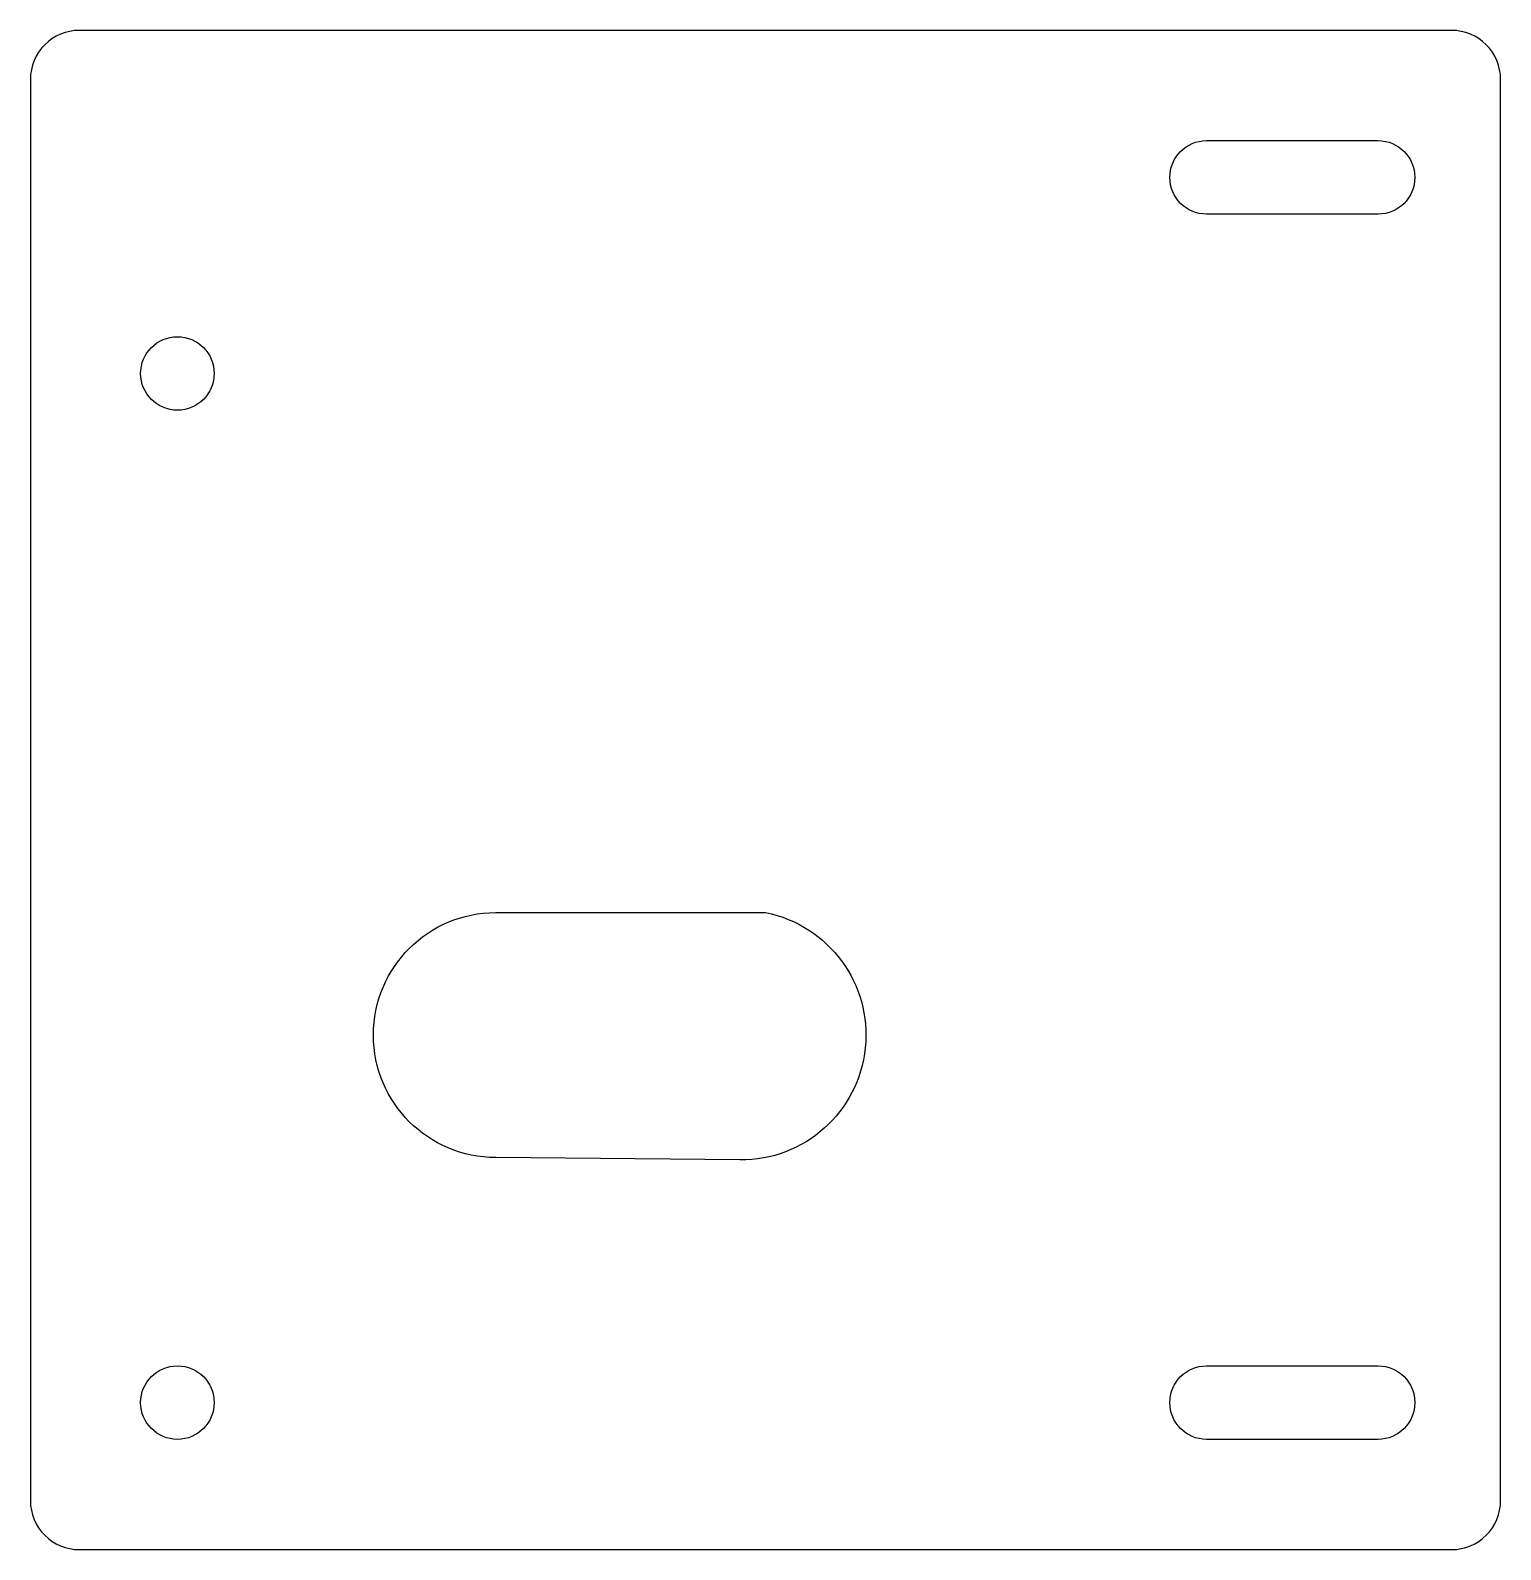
# Model space of a CAD drawing. Header units: millimetres. Extents: x -114 to -54, y -8 to 54.
import ezdxf

# ---------------------------------------------------------------- set-up
doc = ezdxf.new("R2010")
doc.units = ezdxf.units.MM

msp = doc.modelspace()

# ---------------------------------------------------------------- linework, layer by layer
for points in [[(-112, 54, 0.414214), (-114, 52), (-114, -6, 0.414214), (-112, -8), (-56, -8, 0.414214), (-54, -6), (-54, 52, 0.414214), (-56, 54)], [(-66, 49.5), (-59, 49.5, -1), (-59, 46.5), (-66, 46.5, -1)], [(-95, 8, -1), (-95, 18), (-84, 18, -0.910399), (-85.051, 7.901)], [(-59, -0.5, -1), (-59, -3.5), (-66, -3.5, -1), (-66, -0.5)]]:
    msp.add_lwpolyline(points, format="xyb", close=True)
for centre in [(-108, 40), (-108, -2)]:
    msp.add_circle(centre, 1.5)

doc.saveas('drawing.dxf')
